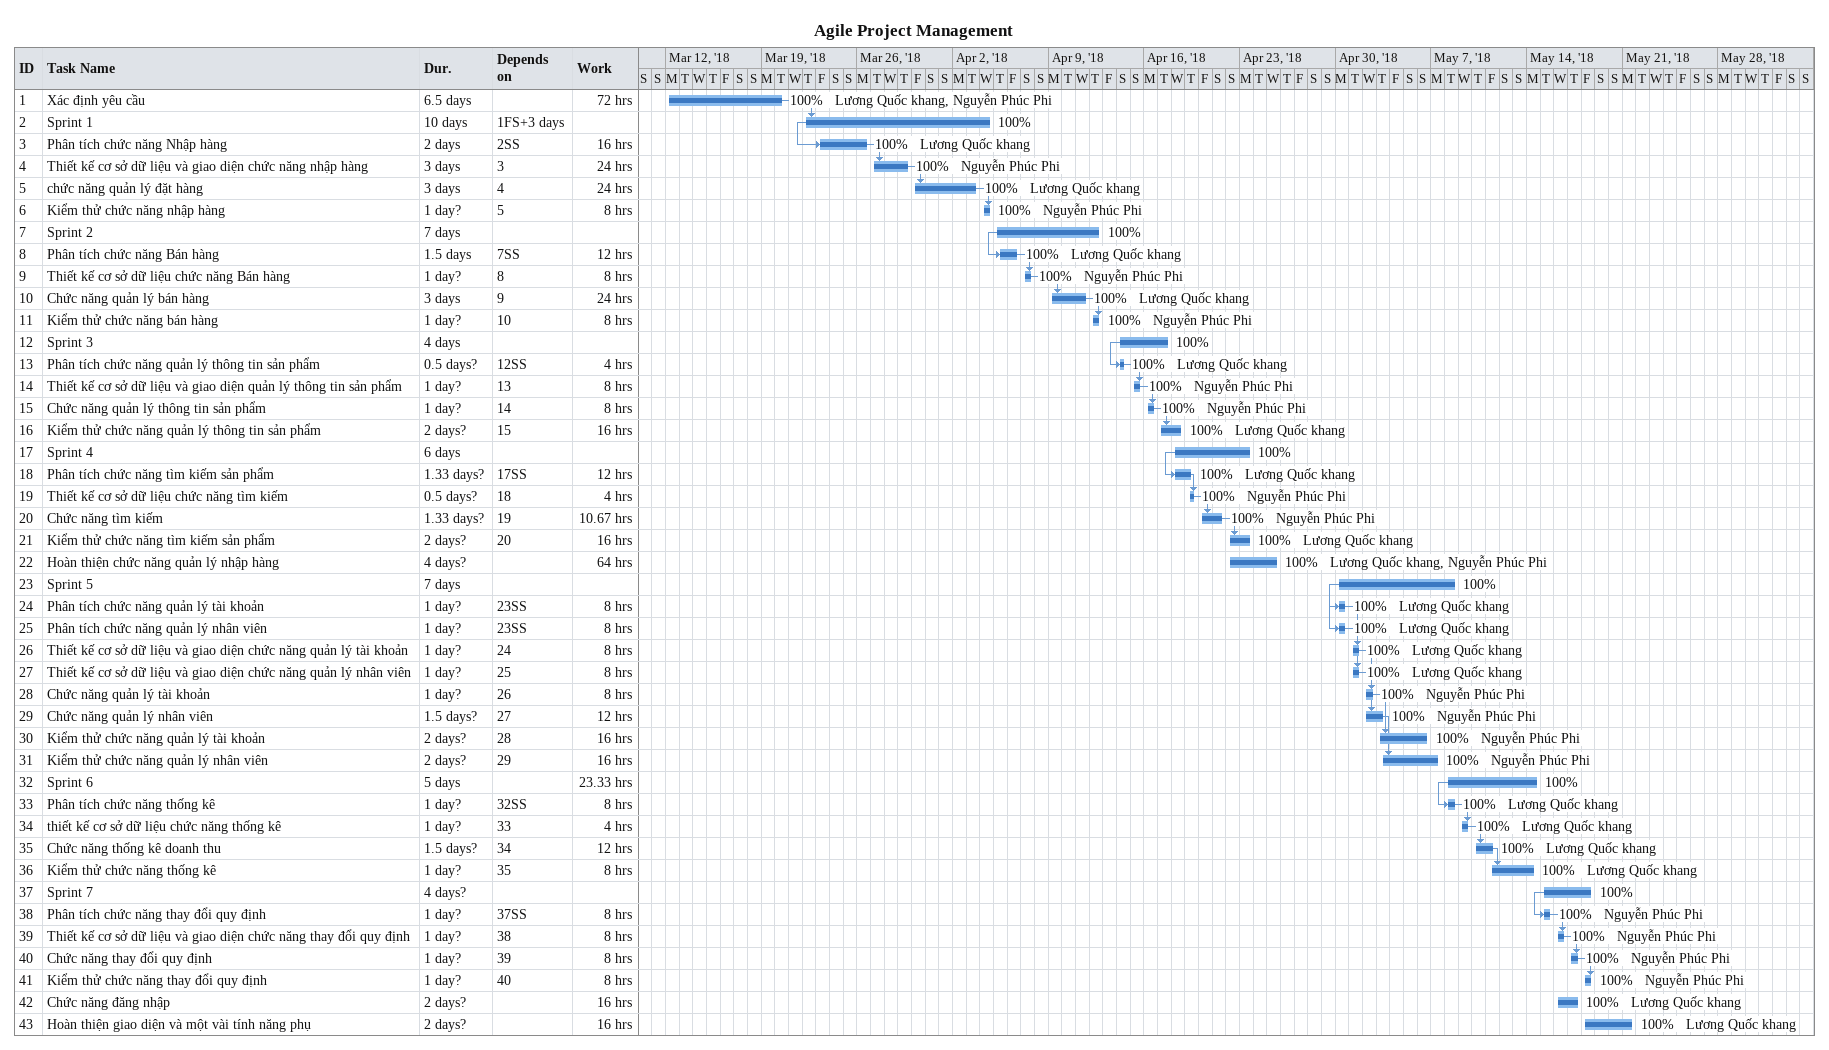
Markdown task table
Agile Project Management

| ID | Task | Duration | Start | Finish | Predecessors | Resources | % complete | Work (h) |
|---|---|---|---|---|---|---|---|---|
| 1 | Xác định yêu cầu | 6.5d | 2018-03-12 | 2018-03-20 |  | Lương Quốc khang, Nguyễn Phúc Phi | 100 | 72 |
| 2 | Sprint 1 | 10d | 2018-03-22 | 2018-04-04 | 1FS+3d |  | 100 |  |
| 3 | Phân tích chức năng Nhập hàng | 2d | 2018-03-23 | 2018-03-26 | 2SS | Lương Quốc khang | 100 | 16 |
| 4 | Thiết kế cơ sở dữ liệu và giao diện chức năng nhập hàng | 3d | 2018-03-27 | 2018-03-29 | 3 | Nguyễn Phúc Phi | 100 | 24 |
| 5 | chức năng quản lý đặt hàng | 3d | 2018-03-30 | 2018-04-03 | 4 | Lương Quốc khang | 100 | 24 |
| 6 | Kiểm thử chức năng nhập hàng | 1d? | 2018-04-04 | 2018-04-04 | 5 | Nguyễn Phúc Phi | 100 | 8 |
| 7 | Sprint 2 | 7d | 2018-04-05 | 2018-04-12 |  |  | 100 |  |
| 8 | Phân tích chức năng Bán hàng | 1.5d | 2018-04-05 | 2018-04-06 | 7SS | Lương Quốc khang | 100 | 12 |
| 9 | Thiết kế cơ sở dữ liệu chức năng Bán hàng | 1d? | 2018-04-07 | 2018-04-07 | 8 | Nguyễn Phúc Phi | 100 | 8 |
| 10 | Chức năng quản lý bán hàng | 3d | 2018-04-09 | 2018-04-11 | 9 | Lương Quốc khang | 100 | 24 |
| 11 | Kiểm thử chức năng bán hàng | 1d? | 2018-04-12 | 2018-04-12 | 10 | Nguyễn Phúc Phi | 100 | 8 |
| 12 | Sprint 3 | 4d | 2018-04-14 | 2018-04-17 |  |  | 100 |  |
| 13 | Phân tích chức năng quản lý thông tin sản phẩm | 0.5d? | 2018-04-14 | 2018-04-14 | 12SS | Lương Quốc khang | 100 | 4 |
| 14 | Thiết kế cơ sở dữ liệu và giao diện quản lý thông tin sản phẩm | 1d? | 2018-04-15 | 2018-04-15 | 13 | Nguyễn Phúc Phi | 100 | 8 |
| 15 | Chức năng quản lý thông tin sản phẩm | 1d? | 2018-04-16 | 2018-04-16 | 14 | Nguyễn Phúc Phi | 100 | 8 |
| 16 | Kiểm thử chức năng quản lý thông tin sản phẩm | 2d? | 2018-04-17 | 2018-04-18 | 15 | Lương Quốc khang | 100 | 16 |
| 17 | Sprint 4 | 6d | 2018-04-18 | 2018-04-23 |  |  | 100 |  |
| 18 | Phân tích chức năng tìm kiếm sản phẩm | 1.33d? | 2018-04-18 | 2018-04-19 | 17SS | Lương Quốc khang | 100 | 12 |
| 19 | Thiết kế cơ sở dữ liệu chức năng tìm kiếm | 0.5d? | 2018-04-19 | 2018-04-19 | 18 | Nguyễn Phúc Phi | 100 | 4 |
| 20 | Chức năng tìm kiếm | 1.33d? | 2018-04-20 | 2018-04-21 | 19 | Nguyễn Phúc Phi | 100 | 10.67 |
| 21 | Kiểm thử chức năng tìm kiếm sản phẩm | 2d? | 2018-04-22 | 2018-04-23 | 20 | Lương Quốc khang | 100 | 16 |
| 22 | Hoàn thiện chức năng quản lý nhập hàng | 4d? | 2018-04-22 | 2018-04-25 |  | Lương Quốc khang, Nguyễn Phúc Phi | 100 | 64 |
| 23 | Sprint 5 | 7d | 2018-04-30 | 2018-05-08 |  |  | 100 |  |
| 24 | Phân tích chức năng quản lý tài khoản | 1d? | 2018-04-30 | 2018-04-30 | 23SS | Lương Quốc khang | 100 | 8 |
| 25 | Phân tích chức năng quản lý nhân viên | 1d? | 2018-04-30 | 2018-04-30 | 23SS | Lương Quốc khang | 100 | 8 |
| 26 | Thiết kế cơ sở dữ liệu và giao diện chức năng quản lý tài khoản | 1d? | 2018-05-01 | 2018-05-01 | 24 | Lương Quốc khang | 100 | 8 |
| 27 | Thiết kế cơ sở dữ liệu và giao diện chức năng quản lý nhân viên | 1d? | 2018-05-01 | 2018-05-01 | 25 | Lương Quốc khang | 100 | 8 |
| 28 | Chức năng quản lý tài khoản | 1d? | 2018-05-02 | 2018-05-02 | 26 | Nguyễn Phúc Phi | 100 | 8 |
| 29 | Chức năng quản lý nhân viên | 1.5d? | 2018-05-02 | 2018-05-03 | 27 | Nguyễn Phúc Phi | 100 | 12 |
| 30 | Kiểm thử chức năng quản lý tài khoản | 2d? | 2018-05-03 | 2018-05-06 | 28 | Nguyễn Phúc Phi | 100 | 16 |
| 31 | Kiểm thử chức năng quản lý nhân viên | 2d? | 2018-05-03 | 2018-05-07 | 29 | Nguyễn Phúc Phi | 100 | 16 |
| 32 | Sprint 6 | 5d | 2018-05-08 | 2018-05-14 |  |  | 100 | 23.33 |
| 33 | Phân tích chức năng thống kê | 1d? | 2018-05-08 | 2018-05-08 | 32SS | Lương Quốc khang | 100 | 8 |
| 34 | thiết kế cơ sở dữ liệu chức năng thống kê | 1d? | 2018-05-09 | 2018-05-09 | 33 | Lương Quốc khang | 100 | 4 |
| 35 | Chức năng thống kê doanh thu | 1.5d? | 2018-05-10 | 2018-05-11 | 34 | Lương Quốc khang | 100 | 12 |
| 36 | Kiểm thử chức năng thống kê | 1d? | 2018-05-11 | 2018-05-14 | 35 | Lương Quốc khang | 100 | 8 |
| 37 | Sprint 7 | 4d? | 2018-05-15 | 2018-05-18 |  |  | 100 |  |
| 38 | Phân tích chức năng thay đổi quy định | 1d? | 2018-05-15 | 2018-05-15 | 37SS | Nguyễn Phúc Phi | 100 | 8 |
| 39 | Thiết kế cơ sở dữ liệu và giao diện chức năng thay đổi quy định | 1d? | 2018-05-16 | 2018-05-16 | 38 | Nguyễn Phúc Phi | 100 | 8 |
| 40 | Chức năng thay đổi quy định | 1d? | 2018-05-17 | 2018-05-17 | 39 | Nguyễn Phúc Phi | 100 | 8 |
| 41 | Kiểm thử chức năng thay đổi quy định | 1d? | 2018-05-18 | 2018-05-18 | 40 | Nguyễn Phúc Phi | 100 | 8 |
| 42 | Chức năng đăng nhập | 2d? | 2018-05-16 | 2018-05-17 |  | Lương Quốc khang | 100 | 16 |
| 43 | Hoàn thiện giao diện và một vài tính năng phụ | 2d? | 2018-05-18 | 2018-05-21 |  | Lương Quốc khang | 100 | 16 |
